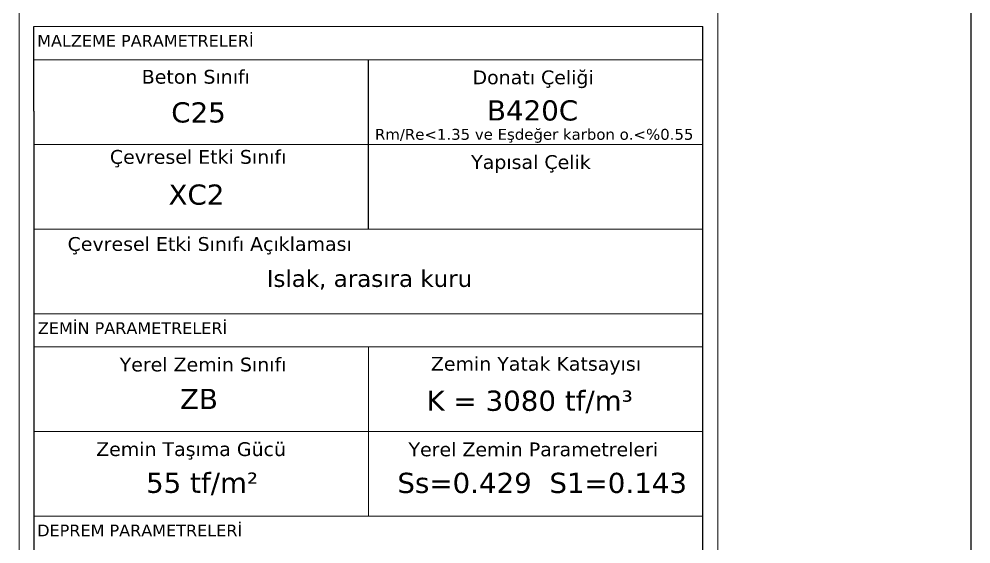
# Model space of a CAD drawing. Header units: millimetres. Extents: x 2232 to 85269, y -3593 to 5869.
# Drawn here: x 55197.1 to 55581.2, y -1366.7 to -1154.8 of the extents above; entities that cross this region are included whole.
import ezdxf

# ---------------------------------------------------------------- set-up
doc = ezdxf.new("R2010")
doc.units = ezdxf.units.MM
doc.layers.add('Standart', color=7, linetype='Continuous')
doc.styles.add('verdana_1_18', font='verdana.ttf', dxfattribs={"height": 0.2})

msp = doc.modelspace()

# ---------------------------------------------------------------- linework, layer by layer
msp.add_line((55581.24, 906.6), (55581.24, -3593.4))
at = {"layer": 'Standart', "color": 250, "linetype": 'Continuous', "lineweight": 5}
for points in [[(55197.1, 29.55), (55197.1, -1814.88)], [(55479.1, -1814.88), (55479.1, 29.55)], [(55473.1, -1157.8), (55203.1, -1157.8)], [(55473.1, -1171.21), (55203.1, -1171.21)], [(55473.1, -1205.4), (55203.1, -1205.4)], [(55473.1, -1205.4), (55203.1, -1205.4)], [(55473.1, -1239.59), (55203.1, -1239.59)], [(55473.1, -1239.59), (55203.1, -1239.59)], [(55473.1, -1273.78), (55203.1, -1273.78)], [(55473.1, -1273.78), (55203.1, -1273.78)], [(55473.1, -1287.07), (55203.1, -1287.07)], [(55338.1, -1287.07), (55338.1, -1321.26)], [(55473.1, -1321.26), (55203.1, -1321.26)], [(55338.1, -1321.26), (55338.1, -1355.45)], [(55473.1, -1355.45), (55203.1, -1355.45)]]:
    msp.add_lwpolyline(points, dxfattribs=at)
at = {"layer": 'Standart', "color": 254, "linetype": 'Continuous', "lineweight": -3}
for points in [[(55203.1, -1191.99), (55203.1, -1157.8)], [(55473.1, -1191.99), (55473.1, -1157.8)], [(55338.13, -1239.71), (55338.13, -1171.26)]]:
    msp.add_lwpolyline(points, dxfattribs=at)
at = {"layer": 'Standart', "color": 158, "linetype": 'Continuous', "lineweight": -3}
for points in [[(55203.1, -1191.99), (55203.1, -1472.34)], [(55473.1, -1472.34), (55473.1, -1191.99)]]:
    msp.add_lwpolyline(points, dxfattribs=at)

# ---------------------------------------------------------------- texts
at = {"layer": 'Standart', "color": 1, "linetype": 'Continuous', "lineweight": 5, "style": 'verdana_1_18'}
for s, height, p in [('MALZEME PARAMETRELERİ', 4.7143, (55204.43, -1165.92)), ('Beton Sınıfı', 5.5714, (55246.62, -1180.88)), ('Donatı Çeliği ', 5.5714, (55380.1, -1181.12)), ('Yapısal Çelik', 5.5714, (55379.55, -1215.31)), ('Çevresel Etki Sınıfı Açıklaması', 5.5714, (55216.71, -1248.37)), ('ZEMİN PARAMETRELERİ', 4.7143, (55204.7, -1281.9)), ('Yerel Zemin Sınıfı', 5.5714, (55237.7, -1297.02)), ('Zemin Yatak Katsayısı', 5.5714, (55363.31, -1296.74)), ('Zemin Taşıma Gücü', 5.5714, (55228.22, -1331.18)), ('Yerel Zemin Parametreleri', 5.5714, (55354.26, -1331.28)), ('DEPREM PARAMETRELERİ', 4.7143, (55204.43, -1363.57))]:
    msp.add_text(s, height=height, dxfattribs=at).set_placement(p)
at = {"layer": 'Standart', "color": 254, "linetype": 'Continuous', "lineweight": 5, "style": 'verdana_1_18'}
for s, height, p in [('C25', 8.143, (55258.52, -1196.56)), ('B420C', 8.143, (55385.95, -1195.75)), ('XC2', 8.143, (55257.42, -1229.73)), ('ZB', 8.143, (55262.04, -1312.22)), ('K = 3080 tf/m³', 8.1429, (55361.57, -1312.93)), ('55 tf/m²', 8.143, (55248.36, -1346.04)), ('Ss=0.429  S1=0.143', 8.1429, (55349.77, -1346.09))]:
    msp.add_text(s, height=height, dxfattribs=at).set_placement(p)
at = {"layer": 'Standart', "color": 254, "linetype": 'Continuous', "lineweight": -3, "style": 'verdana_1_18'}
for s, height, p in [('Rm/Re<1.35 ve Eşdeğer karbon o.<%0.55', 4.3875, (55340.73, -1203.53)), ('Islak, arasıra kuru', 6.75, (55297.03, -1262.91))]:
    msp.add_text(s, height=height, dxfattribs=at).set_placement(p)
at = {"layer": 'Standart', "color": 1, "linetype": 'Continuous', "lineweight": -3, "style": 'verdana_1_18'}
msp.add_text('Çevresel Etki Sınıfı ', height=5.5714, dxfattribs=at).set_placement((55233.77, -1213.22))

doc.saveas('drawing.dxf')
